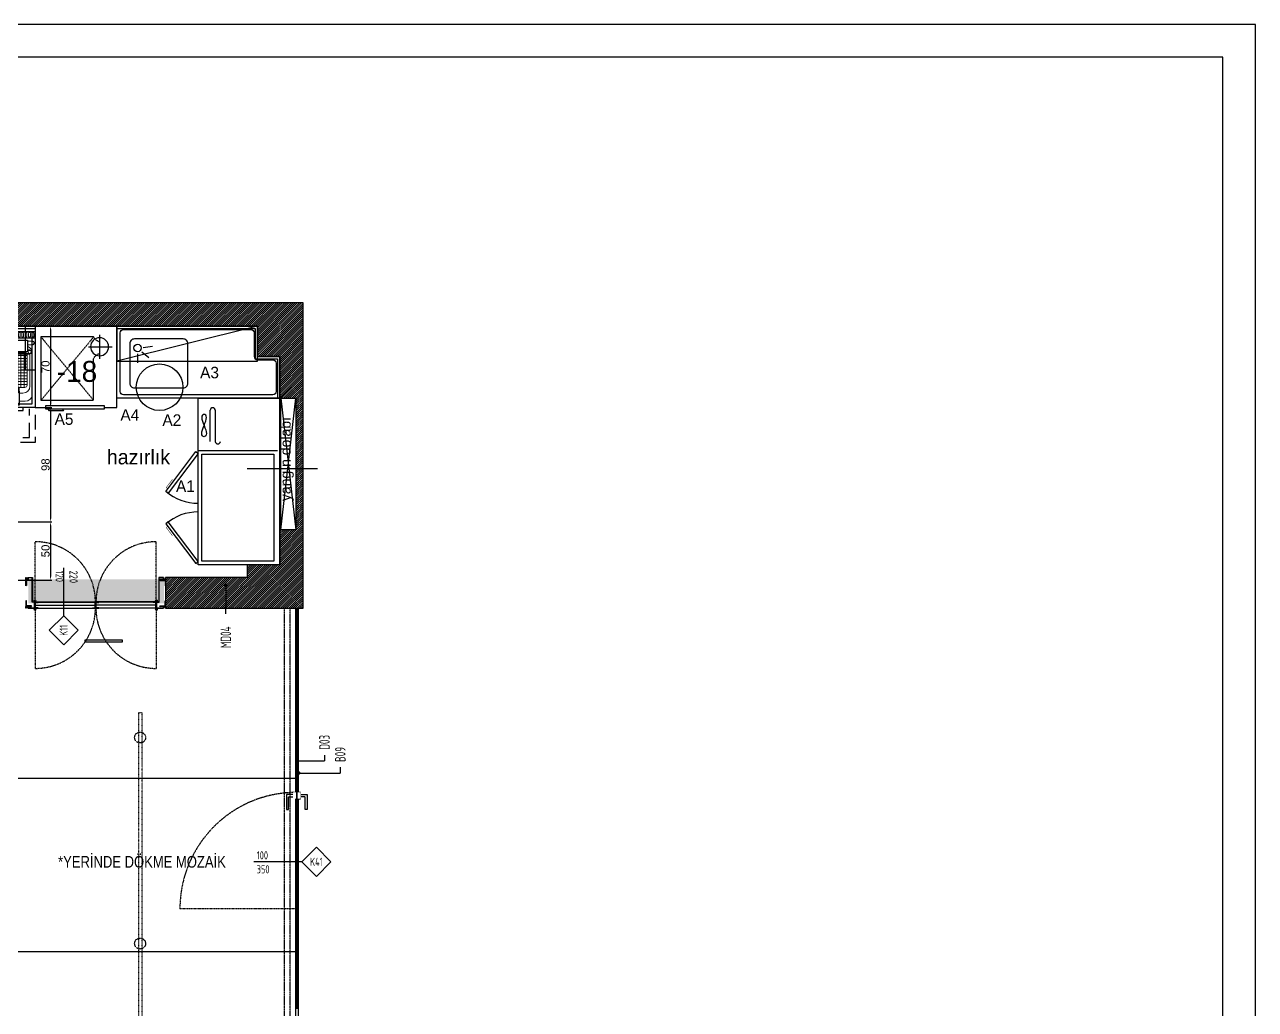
# Model space of a CAD drawing. Header units: millimetres. Extents: x 1322 to 4174, y 1889 to 3847.
# Drawn here: x 3117 to 4174, y 3001 to 3847 of the extents above; entities that cross this region are included whole.
import ezdxf
from ezdxf.enums import TextEntityAlignment as Align

# ---------------------------------------------------------------- set-up
doc = ezdxf.new("R2010")
doc.units = ezdxf.units.MM
doc.set_wipeout_variables(frame=1)
for name, pattern in [('DASHED', [0.75, 0.5, -0.25]), ('DOT2', [0.125, 0, -0.125]), ('HIDDEN2', [0.1875, 0.125, -0.0625]), ('HIDDENX2', [19.05, 12.7, -6.35])]:
    doc.linetypes.add(name, pattern=pattern)
for name, color, linetype in [('CIHAZ', 2, 'Continuous'), ('elev3', 8, 'Continuous'), ('elev_floor', 197, 'Continuous'), ('glass', 1, 'Continuous'), ('hatch', 137, 'Continuous'), ('hatch_floor', 197, 'Continuous'), ('luminaire', 41, 'Continuous'), ('mat_insul', 8, 'Continuous'), ('mat_metal', 122, 'Continuous'), ('MUTFAKEKİPMAN', 1, 'Continuous'), ('str_steel', 72, 'Continuous'), ('symbol_no', 12, 'Continuous'), ('text_material', 12, 'Continuous'), ('trace-up', 7, 'DOT2'), ('trace_down', 8, 'HIDDEN2'), ('wall', 4, 'Continuous')]:
    doc.layers.add(name, color=color, linetype=linetype)
doc.styles.add('dim', font='simplex.shx', dxfattribs={"width": 0.7})
doc.styles.get("Standard").update_dxf_attribs({"font": 'arial.ttf'})
doc.styles.add('TAKSİM', font='GOTHIC.TTF', dxfattribs={"height": 20})
doc.styles.add('text2', font='arial.ttf', dxfattribs={"width": 0.8})
doc.styles.add('text3', font='geniso.shx', dxfattribs={"width": 0.7})
doc.linetypes.add('BATTING', pattern='A,0.00254,-2.54,[134,ltypeshp.shx,S=2.54,R=0,X=-2.54,Y=0],-5.08,[134,ltypeshp.shx,S=2.54,R=180,X=2.54,Y=0],-2.54', length=10.16254)
doc.dimstyles.new('1_100', dxfattribs={"dimtxt": 18, "dimasz": 6, "dimexe": 6, "dimexo": 0, "dimgap": 2, "dimtad": 0, "dimdec": 1, "dimrnd": 0.5, "dimzin": 11, "dimtxsty": 'dim', "dimblk": 'DOT', "dimcen": 3, "dimdle": 1.25, "dimclrt": 2, "dimadec": 0, "dimazin": 0, "dimtfac": 1.25, "dimtdec": 1, "dimtix": 1, "dimtofl": 0, "dimtmove": 1, "dimatfit": 3, "dimldrblk": 'DOT', "dimfxl": 20, "dimfxlon": 1, "dimtolj": 1, "dimtzin": 0, "dimarcsym": 0})
doc.dimstyles.new('ISO-25', dxfattribs={"dimtxt": 2.5, "dimasz": 2.5, "dimexe": 1.25, "dimexo": 0.625, "dimtad": 1, "dimdec": 0, "dimtxsty": 'Standard', "dimcen": 2.5, "dimadec": 0, "dimazin": 0, "dimtfac": 1, "dimtdec": 0, "dimtmove": 0, "dimatfit": 3, "dimfxl": 1, "dimarcsym": 0})
pattern_1 = [(44.99999999, (1002672.5188, 172017.1107), (-0.8980256119, 0.8980256123), [])]

# ---------------------------------------------------------------- blocks, each defined once
blk = doc.blocks.new('*U10')
at = {"lineweight": 25}
blk.add_lwpolyline([(5, 0.15, 0.4142136), (4.65, 0.5), (1.2, 0.5, -0.4142136), (0.5, 1.2), (0.5, 4.65, 0.4142136), (0.15, 5), (0, 5), (0, 0), (5, 0)], format="xyb", close=True, dxfattribs=at)
blk = doc.blocks.new('*U5')
blk.add_line((0, 0), (-82.5, 0))
blk.add_lwpolyline([(0, 0), (25, 25), (50, 0), (25, -25)], close=True)
at = {"color": 7, "style": 'text3', "width": 0.7}
for tag, p in [('100', (-77.5, 0)), ('220', (-77.5, -24))]:
    blk.add_attdef(tag, text='', height=14, dxfattribs=at).set_placement(p, align=Align.BOTTOM_LEFT)
blk.add_attdef('K00', text='', height=14, dxfattribs=at).set_placement((25, 0), align=Align.MIDDLE_CENTER)
blk = doc.blocks.new('_Dot')
at = {"color": 0, "linetype": 'ByBlock', "lineweight": -2}
blk.add_line((-0.5, 0), (-1, 0), dxfattribs=at)
at = {"color": 0, "linetype": 'ByBlock', "const_width": 0.5}
blk.add_lwpolyline([(-0.25, 0, 1), (0.25, 0, 1)], format="xyb", close=True, dxfattribs=at)
blk = doc.blocks.new('A$C71D9588E')
at = {"layer": 'MUTFAKEKİPMAN', "linetype": 'Continuous', "lineweight": 0}
for p, q in [((6.5, 57), (2.5, 57)), ((6.5, 54), (2.5, 54)), ((23.5, 57), (27.5, 57)), ((23.5, 54), (27.5, 54)), ((36.5, 57), (32.5, 57)), ((36.5, 54), (32.5, 54)), ((53.5, 57), (57.5, 57)), ((53.5, 54), (57.5, 54)), ((2.5, 47), (2.5, 11)), ((4.5, 44), (4.5, 18)), ((4.7, 49.5), (6.5, 49.5)), ((4.7, 49), (6.5, 49)), ((4.7, 46.5), (25.2, 46.5)), ((4.7, 46), (25.2, 46)), ((7, 45.2), (7, 18.9)), ((23, 44.7), (7, 44.7)), ((21, 47.3), (9, 47.3)), ((9.5, 47.3), (9.5, 46.5)), ((9.5, 46), (9.5, 17.3)), ((12.2, 47.3), (12.2, 46.5)), ((12.2, 46), (12.2, 17.3)), ((14.9, 47.3), (14.9, 46.5)), ((14.9, 46), (14.9, 17.3)), ((17.6, 47.3), (17.6, 46.5)), ((17.6, 46), (17.6, 17.3)), ((20.3, 47.3), (20.3, 46.5)), ((20.3, 46), (20.3, 17.3)), ((23, 45.2), (23, 18.9)), ((23.5, 49.5), (25.2, 49.5)), ((23.5, 49), (25.2, 49)), ((25.5, 44), (25.5, 18)), ((27.5, 47), (27.5, 11)), ((32.5, 47), (32.5, 11)), ((34.5, 44), (34.5, 18)), ((34.7, 49.5), (36.5, 49.5)), ((34.7, 49), (36.5, 49)), ((34.7, 46.5), (55.2, 46.5)), ((34.7, 46), (55.2, 46)), ((37, 45.2), (37, 18.9)), ((53, 44.7), (37, 44.7)), ((51, 47.3), (39, 47.3)), ((39.5, 47.3), (39.5, 46.5)), ((39.5, 46), (39.5, 17.3)), ((42.2, 47.3), (42.2, 46.5)), ((42.2, 46), (42.2, 17.3)), ((44.9, 47.3), (44.9, 46.5)), ((44.9, 46), (44.9, 17.3)), ((47.6, 47.3), (47.6, 46.5)), ((47.6, 46), (47.6, 17.3)), ((50.3, 47.3), (50.3, 46.5)), ((50.3, 46), (50.3, 17.3)), ((53, 45.2), (53, 18.9)), ((53.5, 49.5), (55.2, 49.5)), ((53.5, 49), (55.2, 49)), ((55.5, 44), (55.5, 18)), ((57.5, 47), (57.5, 11)), ((23, 42.3), (7, 42.3)), ((23, 39.8), (7, 39.8)), ((23, 37.3), (7, 37.3)), ((23, 34.7), (7, 34.7)), ((23, 32.3), (7, 32.3)), ((53, 42.3), (37, 42.3)), ((53, 39.8), (37, 39.8)), ((53, 37.3), (37, 37.3)), ((53, 34.7), (37, 34.7)), ((53, 32.3), (37, 32.3)), ((23, 29.8), (7, 29.8)), ((23, 27.3), (7, 27.3)), ((23, 24.8), (7, 24.8)), ((23, 22.3), (7, 22.3)), ((53, 29.8), (37, 29.8)), ((53, 27.3), (37, 27.3)), ((53, 24.8), (37, 24.8)), ((53, 22.3), (37, 22.3)), ((23, 19.8), (7, 19.8)), ((13.7, 17.3), (9, 17.3)), ((13.5, 12.4), (10.5, 12.4)), ((13.7, 14.2), (13.7, 17.3)), ((14.2, 14.2), (14.2, 17.3)), ((14.7, 17.3), (14.2, 17.3)), ((14.7, 14.2), (14.7, 17.3)), ((15.2, 14.2), (15.2, 17.3)), ((15.7, 17.3), (15.2, 17.3)), ((15.7, 14.2), (15.7, 17.3)), ((16.2, 14.2), (16.2, 17.3)), ((21, 17.3), (16.2, 17.3)), ((19.5, 12.4), (16.5, 12.4)), ((53, 19.8), (37, 19.8)), ((43.7, 17.3), (39, 17.3)), ((43.5, 12.4), (40.5, 12.4)), ((43.7, 14.2), (43.7, 17.3)), ((44.2, 14.2), (44.2, 17.3)), ((44.7, 17.3), (44.2, 17.3)), ((44.7, 14.2), (44.7, 17.3)), ((45.2, 14.2), (45.2, 17.3)), ((45.7, 17.3), (45.2, 17.3)), ((45.7, 14.2), (45.7, 17.3)), ((46.2, 14.2), (46.2, 17.3)), ((51, 17.3), (46.2, 17.3)), ((49.5, 12.4), (46.5, 12.4)), ((13.5, 5.4), (8.5, 5.4)), ((21.5, 5.4), (16.5, 5.4)), ((43.5, 5.4), (38.5, 5.4)), ((51.5, 5.4), (46.5, 5.4))]:
    blk.add_line(p, q, dxfattribs=at)
at = {"layer": 'MUTFAKEKİPMAN'}
for points in [[(0, 65), (60, 65), (60, 60), (0, 60)], [(0, 0), (60, 0), (60, 60), (0, 60)], [(6.5, 48), (23.5, 48), (23.5, 58), (6.5, 58)], [(36.5, 48), (53.5, 48), (53.5, 58), (36.5, 58)], [(16.5, 2.3), (13.5, 2.3), (13.5, 14.2), (16.5, 14.2)], [(43.5, 2.3), (46.5, 2.3), (46.5, 14.2), (43.5, 14.2)]]:
    blk.add_lwpolyline(points, close=True, dxfattribs=at)
at = {"layer": 'MUTFAKEKİPMAN', "linetype": 'Continuous', "lineweight": 0}
for points in [[(2.6, 63.8, 0.999894), (1.1, 63.8), (1.1, 61.2, 1), (2.6, 61.2), (2.6, 63.8)], [(5.6, 63.8), (5.6, 61.2, -1), (4.1, 61.2), (4.1, 63.8, -0.999894), (5.6, 63.8)], [(8.6, 63.8, 0.999894), (7.1, 63.8), (7.1, 61.2, 1), (8.6, 61.2), (8.6, 63.8)], [(11.6, 63.8), (11.6, 61.2, -1), (10.1, 61.2), (10.1, 63.8, -0.999894), (11.6, 63.8)], [(14.3, 63.8, 0.999894), (12.8, 63.8), (12.8, 61.2, 1), (14.3, 61.2), (14.3, 63.8)], [(17.3, 63.8), (17.3, 61.2, -1), (15.8, 61.2), (15.8, 63.8, -0.999894), (17.3, 63.8)], [(20.1, 63.8, 0.999894), (18.6, 63.8), (18.6, 61.2, 1), (20.1, 61.2), (20.1, 63.8)], [(23.1, 63.8), (23.1, 61.2, -1), (21.6, 61.2), (21.6, 63.8, -0.999894), (23.1, 63.8)], [(25.9, 63.8, 0.999894), (24.4, 63.8), (24.4, 61.2, 1), (25.9, 61.2), (25.9, 63.8)], [(28.9, 63.8), (28.9, 61.2, -1), (27.4, 61.2), (27.4, 63.8, -0.999894), (28.9, 63.8)], [(31.7, 63.8, 0.999894), (30.2, 63.8), (30.2, 61.2, 1), (31.7, 61.2), (31.7, 63.8)], [(34.3, 63.8), (34.3, 61.2, -1), (32.8, 61.2), (32.8, 63.8, -0.999894), (34.3, 63.8)], [(37.1, 63.8), (37.1, 61.2, -1), (35.6, 61.2), (35.6, 63.8, -0.999894), (37.1, 63.8)], [(40.1, 63.8, 0.999894), (38.6, 63.8), (38.6, 61.2, 1), (40.1, 61.2), (40.1, 63.8)], [(42.5, 63.8), (42.5, 61.2, -1), (41, 61.2), (41, 63.8, -0.999894), (42.5, 63.8)], [(45.5, 63.8, 0.999894), (44, 63.8), (44, 61.2, 1), (45.5, 61.2), (45.5, 63.8)], [(48.6, 63.8), (48.6, 61.2, -1), (47.1, 61.2), (47.1, 63.8, -0.999894), (48.6, 63.8)], [(51.6, 63.8, 0.999894), (50.1, 63.8), (50.1, 61.2, 1), (51.6, 61.2), (51.6, 63.8)], [(54.7, 63.8), (54.7, 61.2, -1), (53.2, 61.2), (53.2, 63.8, -0.999894), (54.7, 63.8)], [(58.1, 63.7), (58.1, 61.1, -1), (56.6, 61.1), (56.6, 63.7, -0.999894), (58.1, 63.7)]]:
    blk.add_lwpolyline(points, format="xyb", dxfattribs=at)
for centre in [(15, 13.3), (45, 13.3), (15, 3.3), (45, 3.3)]:
    blk.add_circle(centre, 0.5, dxfattribs=at)
at = {"layer": 'MUTFAKEKİPMAN', "linetype": 'Continuous', "lineweight": 0, "extrusion": (0, 0, -1)}
for centre, radius, start, end in [((-2.5, 55.5), 1.8, 236.4427, 123.5573), ((-2.5, 55.5), 1.5, 270.0011, 90), ((-32.5, 55.5), 1.8, 236.4427, 123.5573), ((-32.5, 55.5), 1.5, 270.0011, 90), ((-8.5, 47), 6, 0, 70.5288), ((-4.7, 47.8), 1.75, 270, 90), ((-4.7, 47.8), 1.25, 270, 90), ((-38.5, 47), 6, 0, 70.5288), ((-34.7, 47.8), 1.75, 270, 90), ((-34.7, 47.8), 1.25, 270, 90), ((-9, 19.3), 2, 270, 0), ((-21, 19.3), 2, 180, 270), ((-39, 19.3), 2, 270, 0), ((-51, 19.3), 2, 180, 270)]:
    blk.add_arc(centre, radius, start, end, dxfattribs=at)
at = {"layer": 'MUTFAKEKİPMAN', "linetype": 'Continuous', "lineweight": 0}
for centre, radius, start, end in [((27.5, 55.5), 1.8, 236.4427, 123.5573), ((27.5, 55.5), 1.5, 270.0011, 90), ((57.5, 55.5), 1.8, 236.4427, 123.5573), ((57.5, 55.5), 1.5, 270.0011, 90), ((10.5, 44), 6, 160.5288, 180), ((10.5, 44), 6, 131.8103, 155.3757), ((9, 45.2), 2, 157.9757, 180), ((9, 45.2), 2, 90, 141.3178), ((21, 45.2), 2, 38.6822, 90), ((21, 45.2), 2, 0, 22.0243), ((21.5, 47), 6, 0, 70.5288), ((19.5, 44), 6, 24.6243, 48.1897), ((25.2, 47.8), 1.75, 270, 90), ((25.2, 47.8), 1.25, 270, 90), ((19.5, 44), 6, 0, 19.4712), ((40.5, 44), 6, 160.5288, 180), ((40.5, 44), 6, 131.8103, 155.3757), ((39, 45.2), 2, 157.9757, 180), ((39, 45.2), 2, 90, 141.3178), ((51, 45.2), 2, 38.6822, 90), ((51, 45.2), 2, 0, 22.0243), ((51.5, 47), 6, 0, 70.5288), ((49.5, 44), 6, 24.6243, 48.1897), ((55.2, 47.8), 1.75, 270, 90), ((55.2, 47.8), 1.25, 270, 90), ((49.5, 44), 6, 0, 19.4712), ((8.5, 11.4), 6, 180, 270), ((10.5, 18.4), 6, 180, 270), ((14, 17.3), 0.25, 0, 180), ((15, 17.3), 0.25, 0, 180), ((16, 17.3), 0.25, 0, 180), ((19.5, 18.4), 6, 270, 0), ((21.5, 11.4), 6, 270, 0), ((38.5, 11.4), 6, 180, 270), ((40.5, 18.4), 6, 180, 270), ((44, 17.3), 0.25, 0, 180), ((45, 17.3), 0.25, 0, 180), ((46, 17.3), 0.25, 0, 180), ((49.5, 18.4), 6, 270, 0), ((51.5, 11.4), 6, 270, 0)]:
    blk.add_arc(centre, radius, start, end, dxfattribs=at)
blk = doc.blocks.new('A$C59BB3A56')
at = {"layer": 'CIHAZ', "color": 1}
for p, q in [((14.7, 65.3), (14.7, 44.8)), ((24.1, 55.1), (4, 55.1))]:
    blk.add_line(p, q, dxfattribs=at)
at = {"layer": 'CIHAZ', "color": 5, "linetype": 'DASHED'}
blk.add_line((65, 63.5), (19.8, 9.1), dxfattribs=at)
at = {"layer": 'CIHAZ', "color": 5}
for points in [[(61.2, 1.8), (10.4, 1.8), (10.4, 4.3), (61.2, 4.3)], [(59.2, 1.8), (46.6, 1.8), (45.6, 0), (57.6, 0)]]:
    blk.add_lwpolyline(points, close=True, dxfattribs=at)
at = {"layer": 'CIHAZ', "color": 1}
blk.add_circle((14.7, 55.1), 7.76, dxfattribs=at)
at = {"layer": 'MUTFAKEKİPMAN', "linetype": 'DASHED'}
for p, q in [((19.8, 63.5), (65, 63.5)), ((65, 63.5), (65, 9.1)), ((19.8, 9.1), (19.8, 44.9)), ((65, 9.1), (19.8, 9.1))]:
    blk.add_line(p, q, dxfattribs=at)
at = {"layer": 'MUTFAKEKİPMAN', "color": 5, "linetype": 'DASHED'}
blk.add_line((19.8, 63.5), (65, 9.1), dxfattribs=at)
at = {"layer": 'MUTFAKEKİPMAN'}
blk.add_lwpolyline([(10.4, 2.8), (0, 2.8), (0, 72.8), (70, 72.8), (70, 2.8), (61.2, 2.8)], dxfattribs=at)
at = {"layer": 'MUTFAKEKİPMAN', "linetype": 'DASHED'}
for centre, radius, start, end in [((11.6, 68.1), 9.4, 291.2079, 330.9566), ((11, 39.9), 10.2, 29.6907, 66.7752)]:
    blk.add_arc(centre, radius, start, end, dxfattribs=at)
blk = doc.blocks.new('A$C17F478AF')
at = {"layer": 'MUTFAKEKİPMAN'}
blk.add_line((0, 72.6), (229.3, 72.6), dxfattribs=at)
for points in [[(0, 4.6), (0, 74.6), (229.3, 74.6), (229.3, 4.6)], [(48, 69.6), (226.3, 69.6), (226.3, 7.6), (48, 7.6)], [(16.4, 7.6), (17.9, 7.8), (19.6, 8.2), (21.5, 8.9), (23.4, 9.6), (25.4, 10.4), (27.2, 11), (28.9, 11.5), (30.4, 11.6), (31.5, 11.5), (32.3, 11), (32.8, 10.4), (33, 9.6), (32.8, 8.9), (32.3, 8.2), (31.5, 7.8), (30.4, 7.6), (28.9, 7.8), (27.2, 8.2), (25.4, 8.9), (23.4, 9.6), (21.5, 10.4), (19.6, 11), (17.9, 11.5), (16.4, 11.6), (15.3, 11.5), (14.5, 11), (14, 10.4), (13.8, 9.6), (14, 8.9), (14.5, 8.2), (15.3, 7.8)], [(54.2, 2), (93.8, 2), (93.8, 4.6), (54.2, 4.6)], [(66.3, 2), (81.2, 2), (81.2, 0), (66.3, 0)], [(96.8, 2), (136.4, 2), (136.4, 4.6), (96.8, 4.6)], [(108.9, 2), (123.9, 2), (123.9, 0), (108.9, 0)], [(139.4, 2), (179, 2), (179, 4.6), (139.4, 4.6)], [(151.6, 2), (166.5, 2), (166.5, 0), (151.6, 0)], [(179.3, 2), (218.9, 2), (218.9, 4.6), (179.3, 4.6)], [(191.4, 2), (206.4, 2), (206.4, 0), (191.4, 0)]]:
    blk.add_lwpolyline(points, close=True, dxfattribs=at)
blk.add_lwpolyline([(45, 72.6), (45, 4.6)], dxfattribs=at)
for points in [[(10.3, 19.3), (37, 19.3, 1), (37, 23.6)], [(37, 14.9), (10.3, 14.9, -1), (10.3, 19.3)]]:
    blk.add_lwpolyline(points, format="xyb", dxfattribs=at)
blk.add_text('***', height=6.76, dxfattribs=at).set_placement((21.9, 21.9))
blk = doc.blocks.new('*D122')
at = {"color": 0, "lineweight": -2, "transparency": 16777216}
for p, q in [((3126.7, 3588.4), (3140.5, 3588.4)), ((3139.2, 3585.4), (3139.2, 3521.4)), ((3126.7, 3518.4), (3140.5, 3518.4))]:
    blk.add_line(p, q, dxfattribs=at)
at = {"color": 0, "transparency": 16777216}
for points in [[(3138.7, 3585.4), (3139.7, 3585.4), (3139.2, 3588.4)], [(3138.7, 3521.4), (3139.7, 3521.4), (3139.2, 3518.4)]]:
    blk.add_solid(points, dxfattribs=at)
at = {"layer": 'Defpoints', "color": 0, "transparency": 16777216}
for p in [(3126.1, 3588.4), (3126.1, 3518.4), (3139.2, 3518.4)]:
    blk.add_point(p, dxfattribs=at)
at = {"color": 0, "transparency": 16777216, "insert": (3135, 3553.4), "char_height": 7, "attachment_point": 5, "rotation": 90}
blk.add_mtext('70', dxfattribs=at)
blk = doc.blocks.new('*D123')
at = {"color": 0, "lineweight": -2, "transparency": 16777216}
for p, q in [((3126.7, 3518.4), (3140.5, 3518.4)), ((3139.2, 3515.4), (3139.2, 3423.2)), ((3111.6, 3420.2), (3140.5, 3420.2))]:
    blk.add_line(p, q, dxfattribs=at)
at = {"color": 0, "transparency": 16777216}
for points in [[(3138.7, 3515.4), (3139.7, 3515.4), (3139.2, 3518.4)], [(3138.7, 3423.2), (3139.7, 3423.2), (3139.2, 3420.2)]]:
    blk.add_solid(points, dxfattribs=at)
at = {"layer": 'Defpoints', "color": 0, "transparency": 16777216}
for p in [(3126.1, 3518.4), (3111, 3420.2), (3139.2, 3420.2)]:
    blk.add_point(p, dxfattribs=at)
at = {"color": 0, "transparency": 16777216, "insert": (3135, 3469.3), "char_height": 7, "attachment_point": 5, "rotation": 90}
blk.add_mtext('98', dxfattribs=at)
blk = doc.blocks.new('*D124')
at = {"color": 0, "lineweight": -2, "transparency": 16777216}
for p, q in [((3111.6, 3420.2), (3140.5, 3420.2)), ((3139.2, 3417.2), (3139.2, 3373.2)), ((3111.6, 3370.2), (3140.5, 3370.2))]:
    blk.add_line(p, q, dxfattribs=at)
at = {"color": 0, "transparency": 16777216}
for points in [[(3138.7, 3417.2), (3139.7, 3417.2), (3139.2, 3420.2)], [(3138.7, 3373.2), (3139.7, 3373.2), (3139.2, 3370.2)]]:
    blk.add_solid(points, dxfattribs=at)
at = {"layer": 'Defpoints', "color": 0, "transparency": 16777216}
for p in [(3111, 3420.2), (3111, 3370.2), (3139.2, 3370.2)]:
    blk.add_point(p, dxfattribs=at)
at = {"color": 0, "transparency": 16777216, "insert": (3135, 3395.2), "char_height": 7, "attachment_point": 5, "rotation": 90}
blk.add_mtext('50', dxfattribs=at)
blk = doc.blocks.new('*U26')
at = {"color": 9}
blk.add_line((0, -12.5), (-10, -12.5), dxfattribs=at)
at = {"style": 'text3', "width": 0.7}
blk.add_attdef('D01', text='', height=18, dxfattribs=at).set_placement((22, -12.5), align=Align.MIDDLE)
at = {"color": 9}
blk.add_leader([(-10, -83.9), (-10, -17.5), (-10, -12.5)], dimstyle='1_100', override={"dimgap": 2, "dimtad": 0, "dimldrblk": 'Dot'}, dxfattribs=at)
blk = doc.blocks.new('*U23')
at = {"color": 9}
blk.add_line((0, -12.5), (-10, -12.5), dxfattribs=at)
at = {"style": 'text3', "width": 0.7}
blk.add_attdef('D01', text='', height=18, dxfattribs=at).set_placement((22, -12.5), align=Align.MIDDLE)
at = {"color": 9}
blk.add_leader([(-48.8, -12.5), (-15, -12.5), (-10, -12.5)], dimstyle='1_100', override={"dimgap": 2, "dimtad": 0, "dimldrblk": 'Dot'}, dxfattribs=at)
blk = doc.blocks.new('*U25')
at = {"color": 9}
blk.add_line((0, -12.5), (-10, -12.5), dxfattribs=at)
at = {"style": 'text3', "width": 0.7}
blk.add_attdef('D01', text='', height=18, dxfattribs=at).set_placement((22, -12.5), align=Align.MIDDLE)
at = {"color": 9}
blk.add_leader([(-10, -58.6), (-10, -17.5), (-10, -12.5)], dimstyle='1_100', override={"dimgap": 2, "dimtad": 0, "dimldrblk": 'Dot'}, dxfattribs=at)

msp = doc.modelspace()

# ---------------------------------------------------------------- hatches: boundary and pattern name
at = {"layer": 'hatch'}
h = msp.add_hatch(dxfattribs=at)
h.set_pattern_fill('ANSI31', color=256, scale=0.4, style=0)
h.set_pattern_definition(pattern_1)
h.paths.add_polyline_path([(2200.1, 3319.93), (2220.1, 3319.93), (2220.1, 3346.36), (2290.1, 3346.36), (2290.1, 3406.36), (2220.1, 3406.36), (2220.1, 3548.36), (2699.1, 3548.36), (2699.1, 3588.36), (2814.1, 3588.36), (2814.1, 3561.36), (2854.1, 3561.36), (2854.1, 3588.36), (3317.1, 3588.36), (3317.1, 3562.36), (3336.1, 3562.36), (3336.1, 3466.14), (3337.15, 3466.14), (3337.15, 3526.36), (3349.95, 3526.36), (3349.95, 3466.14), (3356.1, 3466.14), (3356.1, 3608.36), (2200.1, 3608.36)])
h = msp.add_hatch(dxfattribs=at)
h.set_pattern_fill('ANSI31', color=256, scale=0.4, style=0)
h.set_pattern_definition(pattern_1)
h.paths.add_polyline_path([(3356.1, 3466.14), (3349.95, 3466.14), (3349.95, 3413.46), (3337.15, 3413.46), (3337.15, 3466.14), (3336.1, 3466.14), (3336.1, 3383.36), (3308.1, 3383.36), (3308.1, 3372.37), (3238.1, 3372.37), (3238.1, 3347.45), (3238.1, 3347.45), (3238.1, 3345.95), (3356.1, 3345.95)])
h = msp.add_hatch(dxfattribs=at)
h.set_pattern_fill('ANSI31', color=256, scale=0.05, angle=90, style=0)
h.set_pattern_definition([(135, (2930.19848, 6301.9013), (-0.1122532015, -0.1122532015), [])])
edge = h.paths.add_edge_path()
edge.add_arc((3122.71, 3370.22), 0.35, 270, 360, ccw=False)
edge.add_line((3122.71, 3369.87), (3119.26, 3369.87))
edge.add_arc((3119.26, 3369.17), 0.7, 90, 180)
edge.add_line((3118.56, 3369.17), (3118.56, 3365.72))
edge.add_arc((3118.21, 3365.72), 0.35, 270, 360, ccw=False)
edge.add_line((3118.21, 3365.37), (3118.06, 3365.37))
edge.add_line((3118.06, 3365.37), (3118.06, 3370.37))
edge.add_line((3118.06, 3370.37), (3123.06, 3370.37))
edge.add_line((3123.06, 3370.37), (3123.06, 3370.22))
h = msp.add_hatch(dxfattribs=at)
h.set_pattern_fill('ANSI31', color=256, scale=0.05, angle=90, style=0)
h.set_pattern_definition([(135, (2930.74161, 6301.9013), (-0.1122532015, -0.1122532015), [])])
edge = h.paths.add_edge_path()
edge.add_arc((3233.45, 3370.22), 0.35, 180, 270)
edge.add_line((3233.45, 3369.87), (3236.9, 3369.87))
edge.add_arc((3236.9, 3369.17), 0.7, 0, 90, ccw=False)
edge.add_line((3237.6, 3369.17), (3237.6, 3365.72))
edge.add_arc((3237.95, 3365.72), 0.35, 180, 270)
edge.add_line((3237.95, 3365.37), (3238.1, 3365.37))
edge.add_line((3238.1, 3365.37), (3238.1, 3370.37))
edge.add_line((3238.1, 3370.37), (3233.1, 3370.37))
edge.add_line((3233.1, 3370.37), (3233.1, 3370.22))
h = msp.add_hatch(dxfattribs=at)
h.set_pattern_fill('ANSI31', color=256, scale=0.05, angle=90, style=0)
h.set_pattern_definition([(135, (2930.19848, 6302.4013), (-0.1122532015, -0.1122532015), [])])
edge = h.paths.add_edge_path()
edge.add_arc((3122.71, 3347.6), 0.35, 0, 90)
edge.add_line((3122.71, 3347.95), (3119.26, 3347.95))
edge.add_arc((3119.26, 3348.65), 0.7, 180, 270, ccw=False)
edge.add_line((3118.56, 3348.65), (3118.56, 3352.1))
edge.add_arc((3118.21, 3352.1), 0.35, 0, 90)
edge.add_line((3118.21, 3352.45), (3118.06, 3352.45))
edge.add_line((3118.06, 3352.45), (3118.06, 3347.45))
edge.add_line((3118.06, 3347.45), (3123.06, 3347.45))
edge.add_line((3123.06, 3347.45), (3123.06, 3347.6))
h = msp.add_hatch(dxfattribs=at)
h.set_pattern_fill('ANSI31', color=256, scale=0.05, angle=90, style=0)
h.set_pattern_definition([(135, (2930.74161, 6302.4013), (-0.1122532015, -0.1122532015), [])])
edge = h.paths.add_edge_path()
edge.add_arc((3233.45, 3347.6), 0.35, 90, 180, ccw=False)
edge.add_line((3233.45, 3347.95), (3236.9, 3347.95))
edge.add_arc((3236.9, 3348.65), 0.7, 270, 360)
edge.add_line((3237.6, 3348.65), (3237.6, 3352.1))
edge.add_arc((3237.95, 3352.1), 0.35, 90, 180, ccw=False)
edge.add_line((3237.95, 3352.45), (3238.1, 3352.45))
edge.add_line((3238.1, 3352.45), (3238.1, 3347.45))
edge.add_line((3238.1, 3347.45), (3233.1, 3347.45))
edge.add_line((3233.1, 3347.45), (3233.1, 3347.6))
at = {"layer": 'hatch_floor'}
h = msp.add_hatch(dxfattribs=at)
h.set_pattern_fill('DOTS', color=256, scale=0.5, angle=90)
h.set_pattern_definition([(90, (-1000558.67015, -169022.946), (-0.79375, 0.396875), [0, -0.79375])])
h.paths.add_polyline_path([(3120.31, 3350.25), (3120.31, 3370.76), (3236.76, 3370.76), (3236.76, 3350.25)])
at = {"layer": 'MUTFAKEKİPMAN'}
h = msp.add_hatch(dxfattribs=at)
h.set_pattern_fill('ANSI31', color=256, scale=60, angle=45)
h.set_pattern_definition([(90, (-504.603, 1689.84), (-7.5, 0), [])])
h.paths.add_polyline_path([(2858.1, 3550.61), (2858.1, 3588.36), (3120.1, 3588.36), (3120.1, 3550.61)])

# ---------------------------------------------------------------- linework, layer by layer
for p, q in [((3356.1, 3608.36), (2200.1, 3608.36)), ((3356.1, 3345.95), (3356.1, 3608.36)), ((3317.1, 3588.36), (2854.1, 3588.36)), ((3317.1, 3562.36), (3317.1, 3588.36)), ((3336.1, 3562.36), (3317.1, 3562.36)), ((3336.1, 3383.36), (3336.1, 3562.36)), ((3337.15, 3413.46), (3349.95, 3526.36)), ((3337.15, 3526.36), (3349.95, 3413.46)), ((3308.07, 3466.14), (3368.58, 3466.14)), ((3349.53, 3345.52, 0), (3352.03, 3345.52, 0)), ((3350.38, 3345.52, 0), (3351.18, 3345.52, 0))]:
    msp.add_line(p, q)
at = {"extrusion": (0, 0, -1)}
for p, q in [((3336.1, 3383.36), (3308.1, 3383.36)), ((3308.1, 3383.36), (3308.1, 3372.37)), ((3308.1, 3372.37), (3238.1, 3372.37)), ((3238.1, 3345.95), (3356.1, 3345.95))]:
    msp.add_line(p, q, dxfattribs=at)
for points in [[(2200.1, 3319.93), (2220.1, 3319.93), (2220.1, 3346.36), (2290.1, 3346.36), (2290.1, 3406.36), (2220.1, 3406.36), (2220.1, 3548.36), (2699.1, 3548.36), (2699.1, 3588.36), (2814.1, 3588.36), (2814.1, 3561.36), (2854.1, 3561.36), (2854.1, 3588.36), (3317.1, 3588.36), (3317.1, 3562.36), (3336.1, 3562.36), (3336.1, 3466.14), (3337.15, 3466.14), (3337.15, 3526.36), (3349.95, 3526.36), (3349.95, 3466.14), (3356.1, 3466.14), (3356.1, 3608.36), (2200.1, 3608.36)], [(3337.15, 3526.36), (3349.95, 3526.36), (3349.95, 3413.46), (3337.15, 3413.46)]]:
    msp.add_lwpolyline(points, close=True)
for centre, start, end in [((3350.38, 3345.32, 0), 90, 180.00063), ((3351.18, 3345.32, 0), 359.99398, 90.00221)]:
    msp.add_arc(centre, 0.2, start, end)
at = {"layer": 'elev3'}
for p, q in [((3124.96, 3352.45), (3126.96, 3352.45)), ((3125.96, 3351.45), (3125.96, 3353.45)), ((3231.2, 3352.45), (3229.2, 3352.45)), ((3230.2, 3351.45), (3230.2, 3353.45)), ((3124.96, 3344.95), (3126.96, 3344.95)), ((3125.96, 3345.95), (3125.96, 3343.95)), ((3231.2, 3344.95), (3229.2, 3344.95)), ((3230.2, 3345.95), (3230.2, 3343.95)), ((3349.53, 3087.71, 0), (3352.03, 3087.71, 0))]:
    msp.add_line(p, q, dxfattribs=at)
at = {"layer": 'elev3', "elevation": 0}
for points in [[(3349.53, 3345.52), (3349.53, 2901.07)], [(3352.03, 3345.52), (3352.03, 2901.07)]]:
    msp.add_lwpolyline(points, dxfattribs=at)
msp.add_lwpolyline([(3347.58, 3185.96), (3342.28, 3185.96, 0.4142136), (3341.78, 3185.46), (3341.78, 3173.56, 0.4142136), (3342.28, 3173.06), (3343.18, 3173.06, 0.4142136), (3343.68, 3173.56), (3343.68, 3183.56, -0.4142136), (3344.18, 3184.06), (3347.58, 3184.06)], format="xyb", dxfattribs=at)
at = {"layer": 'elev3'}
for centre in [(3125.96, 3352.45), (3230.2, 3352.45), (3125.96, 3344.95), (3230.2, 3344.95)]:
    msp.add_circle(centre, 0.75, dxfattribs=at)
at = {"layer": 'elev_floor'}
for points in [[(2717.17, 3200.07), (3349.53, 3200.07)], [(2717.17, 3051.14), (3349.53, 3051.14)]]:
    msp.add_lwpolyline(points, dxfattribs=at)
at = {"layer": 'glass'}
for p, q in [((3350.38, 3188.21, 0), (3351.18, 3188.21, 0)), ((3350.38, 3087.71, 0), (3351.18, 3087.71, 0))]:
    msp.add_line(p, q, dxfattribs=at)
at = {"layer": 'glass', "elevation": 0}
for points in [[(3350.18, 3345.32), (3350.18, 3001.77)], [(3351.38, 3001.77), (3351.38, 3345.32)]]:
    msp.add_lwpolyline(points, dxfattribs=at)
at = {"layer": 'glass'}
for centre, start, end in [((3350.38, 3188.41, 0), 179.99937, 270), ((3350.38, 3187.51, 0), 90, 180.00063), ((3351.18, 3188.41, 0), 269.99779, 0.00601), ((3351.18, 3187.51, 0), 359.99398, 90.00221), ((3350.38, 3087.91, 0), 179.99937, 270), ((3351.18, 3087.91, 0), 269.99779, 0.00601)]:
    msp.add_arc(centre, 0.2, start, end, dxfattribs=at)
at = {"layer": 'luminaire', "linetype": 'DOT2'}
msp.add_lwpolyline([(3214.92, 3256.17), (3214.92, 2956.17), (3217.92, 2956.17), (3217.92, 3256.17)], close=True, dxfattribs=at)
at = {"layer": 'luminaire', "linetype": 'DOT2', "ltscale": 0.5}
for centre in [(3216.19, 3234.89), (3216.19, 3057.88)]:
    msp.add_circle(centre, 4.69, dxfattribs=at)
at = {"layer": 'mat_insul', "linetype": 'BATTING', "ltscale": 0.012, "elevation": 0}
for points in [[(3126.36, 3348.72), (3177.61, 3348.72)], [(3229.8, 3348.72), (3178.51, 3348.72)]]:
    msp.add_lwpolyline(points, dxfattribs=at)
at = {"layer": 'mat_metal'}
for p, q in [((3126.16, 3351.45), (3177.81, 3351.45)), ((3126.16, 3351.25), (3126.16, 3351.45)), ((3126.16, 3351.25), (3126.16, 3351.45)), ((3126.16, 3351.25), (3177.81, 3351.25)), ((3177.81, 3351.25), (3177.81, 3351.45)), ((3230, 3351.45), (3178.31, 3351.45)), ((3178.31, 3351.25), (3178.31, 3351.45)), ((3230, 3351.25), (3178.31, 3351.25)), ((3230, 3351.25), (3230, 3351.45)), ((3230, 3351.25), (3230, 3351.45)), ((3230, 3351.25), (3230, 3351.45)), ((3230, 3351.25), (3230, 3351.45)), ((3126.16, 3346.15), (3177.81, 3346.15)), ((3126.16, 3346.15), (3126.16, 3345.95)), ((3126.16, 3345.95), (3126.16, 3346.15)), ((3126.16, 3346.15), (3126.16, 3345.95)), ((3126.16, 3346.05), (3126.16, 3345.95)), ((3126.16, 3345.95), (3177.81, 3345.95)), ((3177.81, 3345.95), (3177.81, 3346.15)), ((3177.81, 3346.15), (3177.81, 3345.95)), ((3230, 3346.15), (3178.31, 3346.15)), ((3178.31, 3345.95), (3178.31, 3346.15)), ((3178.31, 3346.15), (3178.31, 3345.95)), ((3230, 3345.95), (3178.31, 3345.95)), ((3230, 3346.15), (3230, 3345.95)), ((3230, 3345.95), (3230, 3346.15)), ((3230, 3346.15), (3230, 3345.95)), ((3230, 3346.15), (3230, 3345.95)), ((3230, 3345.95), (3230, 3346.15)), ((3230, 3346.15), (3230, 3345.95)), ((3230, 3346.05), (3230, 3345.95)), ((3230, 3346.05), (3230, 3345.95))]:
    msp.add_line(p, q, dxfattribs=at)
for points in [[(3118.06, 3372.37), (3118.26, 3372.37), (3118.26, 3370.57), (3119.76, 3370.57), (3119.76, 3372.37), (3123.76, 3372.37), (3123.76, 3351.45), (3125.76, 3351.45), (3125.76, 3345.95), (3119.76, 3345.95), (3119.76, 3347.25), (3118.26, 3347.25), (3118.26, 3345.95), (3118.06, 3345.95), (3118.06, 3347.45), (3119.96, 3347.45), (3119.96, 3346.15), (3125.56, 3346.15), (3125.56, 3351.25), (3123.56, 3351.25), (3123.56, 3372.17), (3119.96, 3372.17), (3119.96, 3370.37), (3118.06, 3370.37), (3118.06, 3372.37)], [(3238.1, 3372.37), (3237.9, 3372.37), (3237.9, 3370.57), (3236.4, 3370.57), (3236.4, 3372.37), (3232.4, 3372.37), (3232.4, 3351.45), (3230.4, 3351.45), (3230.4, 3345.95), (3236.4, 3345.95), (3236.4, 3347.25), (3237.9, 3347.25), (3237.9, 3345.95), (3238.1, 3345.95), (3238.1, 3347.45), (3236.2, 3347.45), (3236.2, 3346.15), (3230.6, 3346.15), (3230.6, 3351.25), (3232.6, 3351.25), (3232.6, 3372.17), (3236.2, 3372.17), (3236.2, 3370.37), (3238.1, 3370.37), (3238.1, 3372.37)]]:
    msp.add_lwpolyline(points, dxfattribs=at)
at = {"layer": 'mat_metal', "elevation": 0}
for points in [[(3128.66, 3351.25), (3126.16, 3351.25), (3126.16, 3346.15), (3128.66, 3346.15), (3128.66, 3346.35), (3126.36, 3346.35), (3126.36, 3351.05), (3128.66, 3351.05)], [(3175.31, 3351.25), (3177.81, 3351.25), (3177.81, 3346.15), (3175.31, 3346.15), (3175.31, 3346.35), (3177.61, 3346.35), (3177.61, 3351.05), (3175.31, 3351.05)], [(3180.81, 3351.25), (3178.31, 3351.25), (3178.31, 3346.15), (3180.81, 3346.15), (3180.81, 3346.35), (3178.51, 3346.35), (3178.51, 3351.05), (3180.81, 3351.05)], [(3227.5, 3351.25), (3230, 3351.25), (3230, 3346.15), (3227.5, 3346.15), (3227.5, 3346.35), (3229.8, 3346.35), (3229.8, 3351.05), (3227.5, 3351.05)]]:
    msp.add_lwpolyline(points, close=True, dxfattribs=at)
at = {"layer": 'MUTFAKEKİPMAN'}
for p, q in [((3317.1, 3588.36), (3196.1, 3558.36)), ((3213.83, 3564.63), (3213.83, 3556.74)), ((3213.83, 3564.63), (3213.83, 3556.74)), ((3217.74, 3566.3), (3223.84, 3561.29)), ((3217.74, 3566.3), (3223.84, 3561.29)), ((3218.97, 3570.11), (3226.78, 3571.22)), ((3218.97, 3570.11), (3226.78, 3571.22)), ((3269.3, 3511.06), (3269.13, 3509.92)), ((3269.13, 3509.92), (3269.3, 3508.46)), ((3269.76, 3511.88), (3269.3, 3511.06)), ((3270.4, 3512.37), (3269.76, 3511.88)), ((3271.13, 3512.54), (3270.4, 3512.37)), ((3271.87, 3512.37), (3271.13, 3512.54)), ((3272.51, 3511.88), (3271.87, 3512.37)), ((3272.96, 3511.06), (3272.51, 3511.88)), ((3273.13, 3509.92), (3272.96, 3511.06)), ((3272.96, 3508.46), (3273.13, 3509.92)), ((3276.44, 3489.36), (3276.44, 3516.03)), ((3280.79, 3516.03), (3280.79, 3489.36)), ((3269.3, 3508.46), (3269.76, 3506.76)), ((3269.3, 3497.43), (3269.76, 3499.14)), ((3269.76, 3506.76), (3270.4, 3504.9)), ((3269.76, 3499.14), (3270.4, 3501)), ((3270.4, 3504.9), (3271.13, 3502.95)), ((3270.4, 3501), (3271.13, 3502.95)), ((3271.13, 3502.95), (3271.87, 3504.9)), ((3271.13, 3502.95), (3271.87, 3501)), ((3271.87, 3504.9), (3272.51, 3506.76)), ((3271.87, 3501), (3272.51, 3499.14)), ((3272.51, 3506.76), (3272.96, 3508.46)), ((3272.51, 3499.14), (3272.96, 3497.43)), ((3269.13, 3495.98), (3269.3, 3497.43)), ((3269.3, 3494.83), (3269.13, 3495.98)), ((3269.76, 3494.02), (3269.3, 3494.83)), ((3270.4, 3493.53), (3269.76, 3494.02)), ((3271.13, 3493.36), (3270.4, 3493.53)), ((3271.87, 3493.53), (3271.13, 3493.36)), ((3272.51, 3494.02), (3271.87, 3493.53)), ((3272.96, 3494.83), (3272.51, 3494.02)), ((3272.96, 3497.43), (3273.13, 3495.98)), ((3273.13, 3495.98), (3272.96, 3494.83))]:
    msp.add_line(p, q, dxfattribs=at)
at = {"layer": 'MUTFAKEKİPMAN', "linetype": 'HIDDENX2'}
for points in [[(2854.1, 3588.36), (3126.1, 3588.36), (3126.1, 3488.36), (2699.1, 3488.36), (2699.1, 3588.36), (2814.1, 3588.36)], [(3096.52, 3492.66), (3121.1, 3492.66), (3121.1, 3517.24)]]:
    msp.add_lwpolyline(points, dxfattribs=at)
msp.add_lwpolyline([(3126.1, 3550.61), (2854.1, 3550.61), (2854.1, 3588.36), (3126.1, 3588.36)], close=True, dxfattribs=at)
at = {"layer": 'MUTFAKEKİPMAN'}
for points in [[(3317.1, 3558.36), (3317.1, 3588.36), (3196.1, 3588.36), (3196.1, 3558.36)], [(3196.1, 3588.36), (3317.1, 3588.36), (3317.1, 3562.36), (3336.1, 3562.36), (3336.1, 3526.36), (3196.1, 3526.36)], [(3266.1, 3526.36), (3336.1, 3526.36), (3336.1, 3383.36), (3266.1, 3383.36)], [(3238.29, 3446.4), (3264.06, 3480.51), (3266.1, 3478.96), (3240.34, 3444.85)], [(3238.29, 3418.57), (3264.06, 3384.45), (3266.1, 3386), (3240.34, 3420.11)], [(3168.89, 3318.94), (3200.89, 3318.94), (3200.89, 3316.94), (3168.89, 3316.94)]]:
    msp.add_lwpolyline(points, close=True, dxfattribs=at)
for points in [[(3196.1, 3586.36), (3315.1, 3586.36), (3315.1, 3560.36), (3334.1, 3560.36), (3334.1, 3526.36)], [(3334.1, 3481.36), (3266.1, 3481.36)]]:
    msp.add_lwpolyline(points, dxfattribs=at)
for points in [[(3201.93, 3585.36), (3311.28, 3585.36, -0.4142136), (3314.1, 3582.53), (3314.1, 3562.19, 0.4142136), (3316.93, 3559.36), (3330.28, 3559.36, -0.4142136), (3333.1, 3556.53), (3333.1, 3532.19, -0.4142136), (3330.28, 3529.36), (3201.93, 3529.36, -0.4142136), (3199.1, 3532.19), (3199.1, 3582.53, -0.4142136)], [(3211.31, 3535.34), (3253.31, 3535.34, 0.4142136), (3257.31, 3539.34), (3257.31, 3573.34, 0.4142136), (3253.31, 3577.34), (3211.31, 3577.34, 0.4142136), (3207.31, 3573.34), (3207.31, 3539.34, 0.4142136)], [(3211.31, 3535.34), (3253.31, 3535.34, 0.4142136), (3257.31, 3539.34), (3257.31, 3573.34, 0.4142136), (3253.31, 3577.34), (3211.31, 3577.34, 0.4142136), (3207.31, 3573.34), (3207.31, 3539.34, 0.4142136)]]:
    msp.add_lwpolyline(points, format="xyb", close=True, dxfattribs=at)
at = {"layer": 'MUTFAKEKİPMAN', "linetype": 'DASHED'}
msp.add_lwpolyline([(3331.1, 3478.36), (3331.1, 3386.36), (3269.1, 3386.36), (3269.1, 3478.36)], close=True, dxfattribs=at)
at = {"layer": 'MUTFAKEKİPMAN', "const_width": 0.427}
for points in [[(3239.98, 3448.64), (3238.67, 3449.64), (3242.92, 3455.27), (3244.01, 3456.72)], [(3239.98, 3416.32), (3238.67, 3415.32), (3242.92, 3409.69), (3244.01, 3408.25)]]:
    msp.add_lwpolyline(points, dxfattribs=at)
at = {"layer": 'MUTFAKEKİPMAN'}
for centre, radius in [((3214.03, 3569.6), 3.19), ((3214.03, 3569.6), 3.19), ((3232.92, 3535.88), 20)]:
    msp.add_circle(centre, radius, dxfattribs=at)
for centre, radius, start, end in [((3278.61, 3516.03), 2.17, 0, 180), ((3282.96, 3489.36), 2.17, 180, 0), ((3266.1, 3478.96), 42.75, 229.49079, 270), ((3266.1, 3386), 42.75, 90, 130.50921)]:
    msp.add_arc(centre, radius, start, end, dxfattribs=at)
at = {"layer": 'trace-up', "ltscale": 0.5}
for points in [[(3340.13, 2900.53), (3340.13, 3345.95)], [(3345.13, 2900.53), (3345.13, 3345.95)]]:
    msp.add_lwpolyline(points, dxfattribs=at)
at = {"layer": 'trace_down', "linetype": 'HIDDEN2'}
for p, q in [((3126.16, 3351.45), (3126.16, 3403.1)), ((3229.96, 3351.45), (3229.96, 3403.1)), ((3126.16, 3345.95), (3126.16, 3294.3)), ((3229.96, 3345.95), (3229.96, 3294.3))]:
    msp.add_line(p, q, dxfattribs=at)
at = {"layer": 'trace_down'}
msp.add_line((3350.38, 3087.71, 0), (3250.39, 3087.71, 0), dxfattribs=at)
at = {"layer": 'trace_down', "linetype": 'HIDDEN2'}
for centre, start, end in [((3126.16, 3351.45), 0, 90), ((3229.96, 3351.45), 90, 180), ((3126.16, 3345.95), 270, 0), ((3229.96, 3345.95), 180, 270)]:
    msp.add_arc(centre, 51.65, start, end, dxfattribs=at)
at = {"layer": 'trace_down'}
msp.add_arc((3350.38, 3087.71, 0), 100, 90, 180, dxfattribs=at)
at = {"layer": 'wall', "extrusion": (0, 0, -1)}
msp.add_line((3238.1, 3372.37), (3238.1, 3345.95), dxfattribs=at)

# ---------------------------------------------------------------- block references
msp.add_blockref('A$C17F478AF', (2896.84, 3513.76))
at = {"xscale": -1}
msp.add_blockref('A$C59BB3A56', (3196.1, 3515.55), dxfattribs=at)
at = {"layer": 'MUTFAKEKİPMAN', "xscale": -1}
msp.add_blockref('A$C71D9588E', (3126.1, 3518.36), dxfattribs=at)
at = {"layer": 'str_steel', "xscale": -1, "rotation": 180}
msp.add_blockref('*U10', (3118.06, 3370.37), dxfattribs=at)
at = {"layer": 'str_steel', "rotation": 180}
msp.add_blockref('*U10', (3238.1, 3370.37), dxfattribs=at)
at = {"layer": 'str_steel'}
msp.add_blockref('*U10', (3118.06, 3347.45), dxfattribs=at)
at = {"layer": 'str_steel', "xscale": -1}
msp.add_blockref('*U10', (3238.1, 3347.45), dxfattribs=at)
at = {"layer": 'symbol_no'}
ref = msp.add_blockref('*U5', (3150.57, 3339.57), dxfattribs=dict(at, xscale=-0.5000000000000004, yscale=0.5000000000000004, zscale=0.5, rotation=89.99999998637826))
ref.add_attrib('K00', 'K11', dxfattribs={"layer": '0', "color": 7, "height": 7, "rotation": 90, "style": 'text3', "width": 0.7}).set_placement((3150.57, 3327.07), align=Align.MIDDLE_CENTER)
ref.add_attrib('220', '220', dxfattribs={"layer": '0', "color": 7, "height": 7, "rotation": 270, "style": 'text3', "width": 0.7}).set_placement((3162.57, 3378.3), align=Align.TOP_LEFT)
ref.add_attrib('100', '120', dxfattribs={"layer": '0', "color": 7, "height": 7, "rotation": 270, "style": 'text3', "width": 0.7}).set_placement((3150.57, 3378.3), align=Align.TOP_LEFT)
at = {"layer": 'symbol_no', "xscale": 0.5000000000000001, "yscale": 0.5000000000000001, "zscale": 0.5000000000000001}
msp.add_blockref('*U5', (3355.06, 3128.1, 0), dxfattribs=at).add_auto_attribs({'K00': 'K41', '220': '350', '100': '100'})
at = {"layer": 'text_material'}
ref = msp.add_blockref('*U23', (3283.56, 3341.29), dxfattribs=dict(at, xscale=-0.5, yscale=0.5, zscale=0.5, rotation=90))
ref.add_attrib('D01', 'MD04', dxfattribs={"layer": '0', "height": 9, "rotation": 90, "style": 'text3', "width": 0.7}).set_placement((3289.81, 3330.29), align=Align.MIDDLE_RIGHT)
ref = msp.add_blockref('*U25', (3380.73, 3219.79), dxfattribs=dict(at, xscale=-0.5, yscale=0.5, zscale=0.5, rotation=270))
ref.add_attrib('D01', 'D03', dxfattribs={"layer": '0', "height": 9, "rotation": 90, "style": 'text3', "width": 0.7}).set_placement((3374.48, 3230.79), align=Align.MIDDLE)
ref = msp.add_blockref('*U26', (3394.39, 3209.4), dxfattribs=dict(at, xscale=-0.5, yscale=0.5, zscale=0.5, rotation=270))
ref.add_attrib('D01', 'B09', dxfattribs={"layer": '0', "height": 9, "rotation": 90, "style": 'text3', "width": 0.7}).set_placement((3388.14, 3220.4), align=Align.MIDDLE)

# ---------------------------------------------------------------- texts
at = {"style": 'TAKSİM'}
for s, height, p in [('-18', 18, (3144.6, 3540.46)), ('A3', 9.9, (3267.74, 3543.54, 0)), ('A5', 9.9, (3142.77, 3503.55, 0)), ('A4', 9.9, (3199.29, 3507.05, 0)), ('A2', 9.9, (3235.38, 3502.69, 0)), ('hazırlık', 12.6, (3187.64, 3469.58)), ('A1', 9.9, (3247.04, 3445.85, 0))]:
    msp.add_text(s, height=height, dxfattribs=at).set_placement(p)
msp.add_text('yangın dolabı', height=9, rotation=90, dxfattribs=at).set_placement((3345.52, 3437.99))
at = {"layer": 'text_material', "style": 'text2', "width": 0.8}
msp.add_text('*YERİNDE DÖKME MOZAİK', height=10, dxfattribs=at).set_placement((3145.79, 3123.12))

# ---------------------------------------------------------------- dimensions: what is measured, and where the dimension line sits
at = {"color": 8}
for base, p1, p2, override, picture, middle in [((3139.24, 3518.36), (3126.1, 3588.36), (3126.1, 3518.36), {"dimtxt": 7, "dimasz": 3}, '*D122', (3135.04, 3553.36)), ((3139.24, 3420.24), (3126.1, 3518.36), (3111, 3420.24), {"dimtxt": 7, "dimasz": 3, "dimtmove": 1}, '*D123', (3135.04, 3469.3)), ((3139.24, 3370.24), (3111, 3420.24), (3111, 3370.24), {"dimtxt": 7, "dimasz": 3, "dimtmove": 1}, '*D124', (3135.04, 3395.24))]:
    dim = msp.add_linear_dim(base=base, p1=p1, p2=p2, angle=90, dimstyle='ISO-25', override=override, dxfattribs=at)
    dim.commit()
    dim.dimension.update_dxf_attribs({"geometry": picture, "text_midpoint": middle})

# ---------------------------------------------------------------- next in the draw order: wipeouts: each hides what was drawn before it
msp.add_wipeout([(3350.18, 3187.71), (3350.18, 3182.31), (3347.58, 3182.31), (3347.58, 3187.71)]).translate(0, 0, 0).dxf.layer = 'elev3'

# ---------------------------------------------------------------- next in the draw order: linework, layer by layer
at = {"layer": 'elev3', "elevation": 0}
msp.add_lwpolyline([(3353.98, 3187.71), (3351.38, 3187.71), (3351.38, 3182.31), (3353.98, 3182.31), (3353.98, 3187.71)], dxfattribs=at)
msp.add_lwpolyline([(3353.98, 3185.96), (3359.28, 3185.96, -0.4142136), (3359.78, 3185.46), (3359.78, 3173.56, -0.4142136), (3359.28, 3173.06), (3358.38, 3173.06, -0.4142136), (3357.88, 3173.56), (3357.88, 3183.56, 0.4142136), (3357.38, 3184.06), (3353.98, 3184.06)], format="xyb", dxfattribs=at)

# ---------------------------------------------------------------- next in the draw order: wipeouts: each hides what was drawn before it
msp.add_wipeout([(3351.38, 3187.71), (3351.38, 3182.31), (3353.98, 3182.31), (3353.98, 3187.71)]).translate(0, 0, 0).dxf.layer = 'elev3'

# ---------------------------------------------------------------- next in the draw order: linework, layer by layer
for points in [[(1403.94, 1888.84), (4173.94, 1888.84), (4173.94, 3847.42), (1403.94, 3847.42)], [(1459.9, 1916.81), (4145.96, 1916.81), (4145.96, 3819.44), (1459.9, 3819.44)]]:
    msp.add_lwpolyline(points, close=True)
at = {"layer": 'glass'}
msp.add_line((3350.38, 3187.71, 0), (3351.18, 3187.71, 0), dxfattribs=at)

doc.saveas('drawing.dxf')
